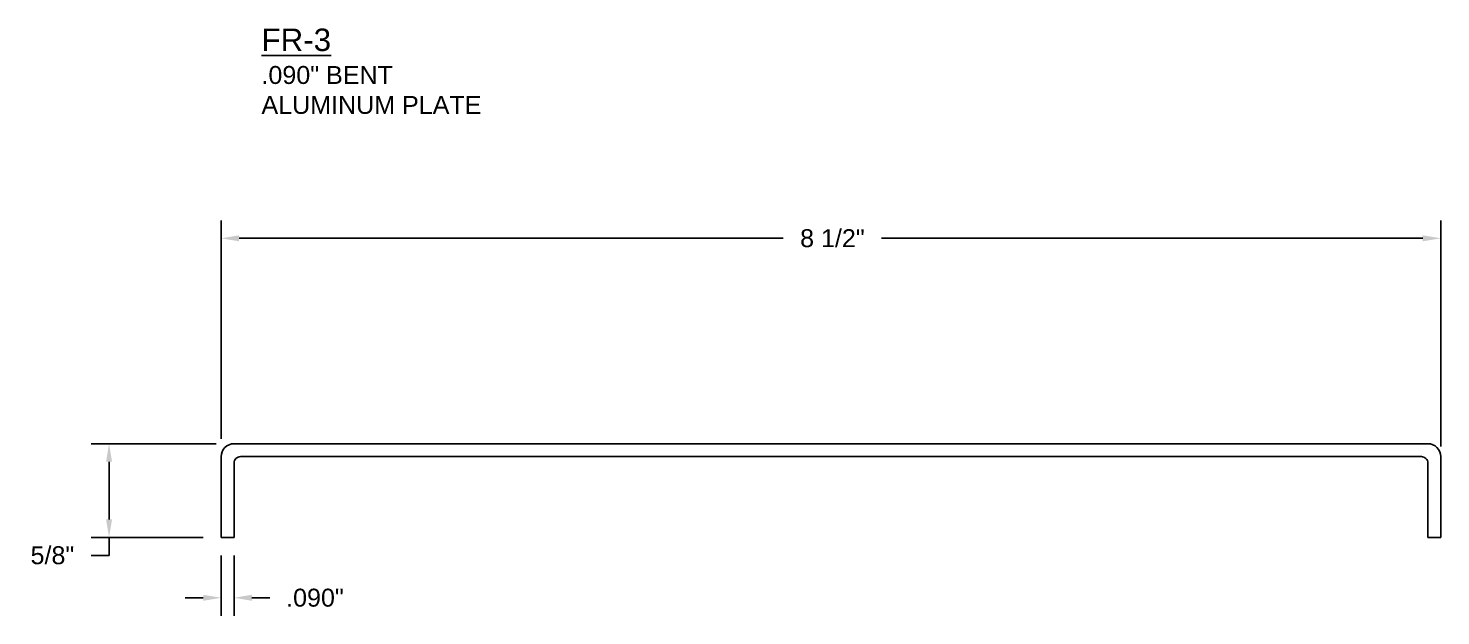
# Model space of a CAD drawing. Header units: inches. Extents: x 0.5 to 35.9, y 1.5 to 11.3.
# Drawn here: x 26.05 to 35.9, y 7.18 to 11.27 of the extents above; entities that cross this region are included whole.
import ezdxf

# ---------------------------------------------------------------- set-up
doc = ezdxf.new("R2010")
doc.units = ezdxf.units.IN
doc.header["$MEASUREMENT"] = 0
for name, color, linetype in [('DIMENSIONS', 3, 'Continuous'), ('METALS', 7, 'Continuous'), ('TEXT', 2, 'Continuous')]:
    doc.layers.add(name, color=color, linetype=linetype)
doc.styles.add('ARIAL', font='arial.ttf')
doc.dimstyles.new('Arial', dxfattribs={"dimtxt": 0.125, "dimasz": 0.125, "dimexe": 0.125, "dimexo": 0.125, "dimgap": 0.125, "dimtad": 0, "dimtih": 1, "dimtoh": 1, "dimdec": 4, "dimzin": 3, "dimdsep": 46, "dimlunit": 4, "dimtxsty": 'ARIAL', "dimcen": 0.125, "dimadec": 0, "dimazin": 0, "dimtfac": 1, "dimtdec": 4, "dimtofl": 0, "dimtmove": 0, "dimatfit": 3, "dimfxl": 0, "dimfrac": 2, "dimtolj": 1, "dimtzin": 0, "dimarcsym": 0})

# ---------------------------------------------------------------- blocks, each defined once
blk = doc.blocks.new('*D14')
at = {"layer": 'Defpoints', "color": 0}
for p in [(35.8956, 9.8046), (27.3956, 8.2837), (35.8956, 8.2302)]:
    blk.add_point(p, dxfattribs=at)
at = {"layer": 'DIMENSIONS', "color": 0, "lineweight": -2}
for p, q in [((27.3956, 8.4087), (27.3956, 9.9296)), ((35.8956, 8.3552), (35.8956, 9.9296)), ((27.5206, 9.8046), (31.3133, 9.8046)), ((35.7706, 9.8046), (31.9984, 9.8046))]:
    blk.add_line(p, q, dxfattribs=at)
at = {"layer": 'DIMENSIONS', "color": 0}
for points in [[(27.5206, 9.8254), (27.5206, 9.7838), (27.3956, 9.8046)], [(35.7706, 9.8254), (35.7706, 9.7838), (35.8956, 9.8046)]]:
    blk.add_solid(points, dxfattribs=at)
at = {"layer": 'DIMENSIONS', "color": 0, "insert": (31.6559, 9.8046), "char_height": 0.125, "attachment_point": 5, "style": 'ARIAL'}
blk.add_mtext('\\A1;8 1/2"', dxfattribs=at)
blk = doc.blocks.new('*D15')
at = {"layer": 'Defpoints', "color": 0}
for p in [(27.4856, 8.3737), (26.6144, 7.7212), (27.3956, 7.7212)]:
    blk.add_point(p, dxfattribs=at)
at = {"layer": 'DIMENSIONS', "color": 0, "lineweight": -2}
for p, q in [((27.3606, 8.3737), (26.4894, 8.3737)), ((26.6144, 8.2487), (26.6144, 7.8462)), ((27.2706, 7.7212), (26.4894, 7.7212)), ((26.6144, 7.7212), (26.6144, 7.5962)), ((26.6144, 7.5962), (26.4894, 7.5962))]:
    blk.add_line(p, q, dxfattribs=at)
at = {"layer": 'DIMENSIONS', "color": 0}
for points in [[(26.5936, 8.2487), (26.6353, 8.2487), (26.6144, 8.3737)], [(26.5936, 7.8462), (26.6353, 7.8462), (26.6144, 7.7212)]]:
    blk.add_solid(points, dxfattribs=at)
at = {"layer": 'DIMENSIONS', "color": 0, "insert": (26.2198, 7.5962), "char_height": 0.125, "attachment_point": 5, "style": 'ARIAL'}
blk.add_mtext('\\A1;5/8"', dxfattribs=at)
blk = doc.blocks.new('*D16')
at = {"layer": 'Defpoints', "color": 0}
for p in [(27.3956, 7.7212), (27.4856, 7.7212), (27.4856, 7.3008)]:
    blk.add_point(p, dxfattribs=at)
at = {"layer": 'DIMENSIONS', "color": 0, "lineweight": -2}
for p, q in [((27.3956, 7.5962), (27.3956, 7.1758)), ((27.4856, 7.5962), (27.4856, 7.1758)), ((27.2706, 7.3008), (27.1456, 7.3008)), ((27.6106, 7.3008), (27.7356, 7.3008))]:
    blk.add_line(p, q, dxfattribs=at)
at = {"layer": 'DIMENSIONS', "color": 0}
for points in [[(27.2706, 7.3216), (27.2706, 7.2799), (27.3956, 7.3008)], [(27.6106, 7.3216), (27.6106, 7.2799), (27.4856, 7.3008)]]:
    blk.add_solid(points, dxfattribs=at)
at = {"layer": 'DIMENSIONS', "color": 0, "insert": (28.0495, 7.3008), "char_height": 0.125, "attachment_point": 5, "style": 'ARIAL'}
blk.add_mtext('\\A1;.090"', dxfattribs=at)

msp = doc.modelspace()

# ---------------------------------------------------------------- linework, layer by layer
at = {"layer": 'METALS'}
msp.add_lwpolyline([(27.39556, 7.72119), (27.39556, 8.28369, -0.4142136), (27.48556, 8.37369), (35.80558, 8.37369, -0.4142136), (35.89558, 8.28369), (35.89558, 7.72119), (35.80558, 7.72119), (35.80558, 8.23869, 0.4142136), (35.76058, 8.28369), (27.53056, 8.28369, 0.4142136), (27.48556, 8.23869), (27.48556, 7.72119)], format="xyb", close=True, dxfattribs=at)

# ---------------------------------------------------------------- texts
at = {"layer": 'TEXT', "insert": (27.67676, 11.26516), "char_height": 0.15625, "width": 3.3125, "attachment_point": 1, "style": 'ARIAL'}
msp.add_mtext('{\\LFR-3\\P\\H0.8x;\\l.090" BENT\\PALUMINUM PLATE}', dxfattribs=at)

# ---------------------------------------------------------------- dimensions: what is measured, and where the dimension line sits
at = {"layer": 'DIMENSIONS'}
dim = msp.add_linear_dim(base=(35.89558, 9.8046), p1=(27.39556, 8.28369), p2=(35.89558, 8.23019), dimstyle='Arial', dxfattribs=at)
dim.commit()
dim.dimension.update_dxf_attribs({"geometry": '*D14', "text_midpoint": (31.65585, 9.8046), "dimtype": 160})
dim = msp.add_linear_dim(base=(26.61444, 7.72119), p1=(27.48556, 8.37369), p2=(27.39556, 7.72119), angle=90, dimstyle='Arial', dxfattribs=at)
dim.commit()
dim.dimension.update_dxf_attribs({"geometry": '*D15', "text_midpoint": (26.21979, 7.59619)})
dim = msp.add_linear_dim(base=(27.48556, 7.30077), p1=(27.39556, 7.72119), p2=(27.48556, 7.72119), text='.090"', dimstyle='Arial', dxfattribs=at)
dim.commit()
dim.dimension.update_dxf_attribs({"geometry": '*D16', "text_midpoint": (28.04947, 7.30077)})

doc.saveas('drawing.dxf')
